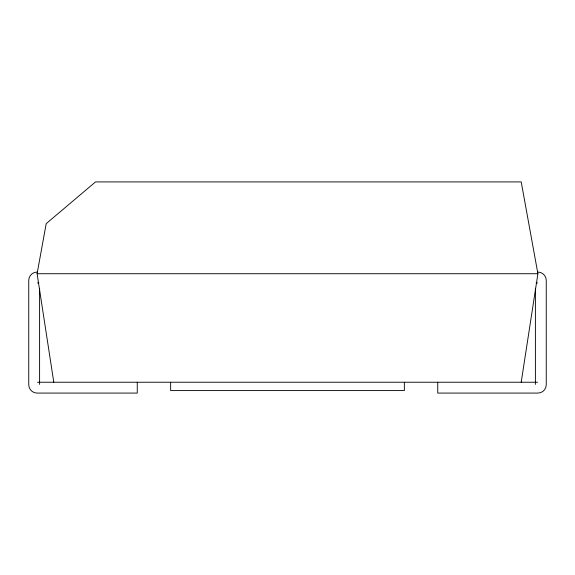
<?xml version="1.0" encoding="UTF-8"?>
<svg xmlns="http://www.w3.org/2000/svg" width="575" height="575" viewBox="0 0 575 575"><rect width="100%" height="100%" fill="white"/><g stroke="black" fill="none" stroke-linecap="round" stroke-linejoin="round"><path stroke-width="0.86" d="M535.397 384.409L535.397 288.276M521.209 382.238L537.905 273.729L521.209 181.916L95.522 181.916L46.201 223.646L37.095 273.729L53.791 382.238M37.425 282.914L38.884 282.907M537.546 382.238L37.454 382.238M37.095 273.729L537.905 273.729M536.116 282.907L537.575 282.914M39.603 384.409L39.603 288.276M437.74 382.238L437.74 393.084L537.905 393.084A8.345 8.345 0 0 0 546.25 384.74L546.25 280.406A8.345 8.345 0 0 0 537.905 272.061M404.354 382.238L404.354 390.583L170.646 390.583L170.646 382.238M137.26 382.238L137.26 393.084L37.095 393.084A8.345 8.345 0 0 1 28.75 384.74L28.75 280.406A8.345 8.345 0 0 1 37.095 272.061"/></g></svg>
